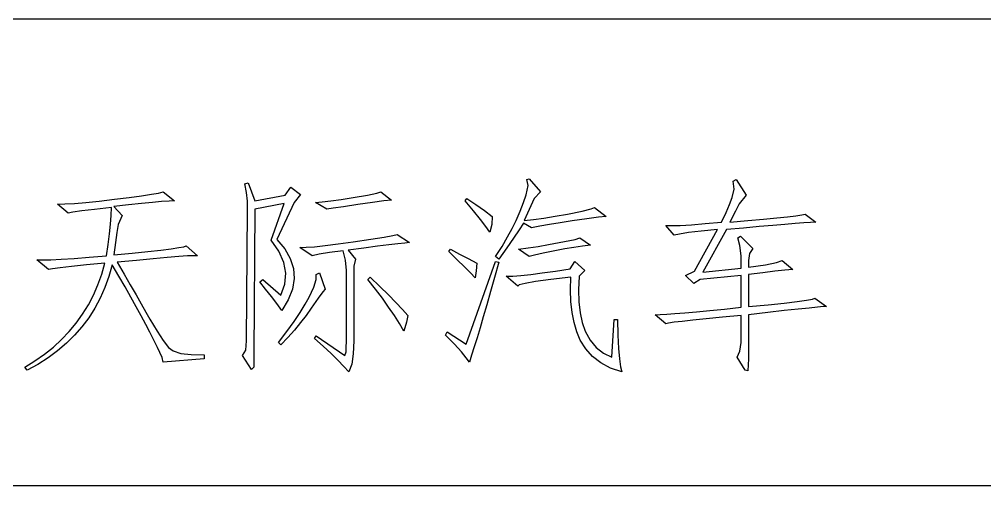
# Model space of a CAD drawing. Extents: x 0 to 420, y 0 to 297.
# Drawn here: x 328.85 to 349.53, y 25 to 35 of the extents above; entities that cross this region are included whole.
import ezdxf

# ---------------------------------------------------------------- set-up
doc = ezdxf.new("R2010")
doc.units = 0

msp = doc.modelspace()

# ---------------------------------------------------------------- linework, layer by layer
at = {"color": 7, "lineweight": 25}
for p, q in [((415, 35), (235, 35)), ((363, 25), (303, 25))]:
    msp.add_line(p, q, dxfattribs=at)
for points in [[(333.875, 27.825), (333.871, 27.54), (333.823, 27.492), (333.63, 27.79), (333.704, 27.904), (333.717, 28.106), (333.735, 30.913), (333.737, 31.1), (333.719, 31.287), (333.682, 31.474), (333.752, 31.492), (333.893, 31.106), (334.542, 31.228), (334.665, 31.404), (334.875, 31.246), (334.735, 31.071), (334.366, 30.281), (334.536, 30.078), (334.654, 29.87), (334.721, 29.657), (334.736, 29.439), (334.699, 29.216), (334.611, 28.988), (334.472, 28.755), (334.363, 28.905), (334.248, 29.057), (334.126, 29.212), (333.998, 29.369), (334.068, 29.421), (334.454, 29.088), (334.536, 29.32), (334.555, 29.554), (334.513, 29.789), (334.409, 30.026), (334.244, 30.264), (334.524, 31.053), (333.893, 30.93)], [(339.648, 30.632), (339.556, 30.485), (339.437, 30.307), (339.293, 30.099), (339.121, 29.86), (339.051, 29.913), (339.191, 30.132), (339.31, 30.334), (339.41, 30.518), (339.49, 30.685), (339.577, 30.886), (339.65, 31.071), (339.709, 31.237), (339.751, 31.437), (339.718, 31.562), (339.771, 31.579), (340.016, 31.299), (339.876, 31.158), (339.665, 30.685), (339.862, 30.707), (340.082, 30.737), (340.327, 30.777), (340.595, 30.825), (340.909, 30.887), (341.102, 30.934), (341.174, 30.965), (341.42, 30.772), (341.253, 30.754), (341.01, 30.722), (340.692, 30.676), (340.437, 30.637), (340.207, 30.599), (340.003, 30.562), (339.823, 30.527)], [(344.313, 29.667), (344.313, 29.93), (344.287, 30.15), (344.243, 30.316), (344.296, 30.351), (344.559, 30.088), (344.493, 29.978), (344.471, 29.825), (344.471, 29.685), (344.832, 29.739), (345.071, 29.786), (345.19, 29.825), (345.418, 29.632), (345.247, 29.619), (345.032, 29.597), (344.774, 29.566), (344.471, 29.527), (344.471, 28.842), (344.891, 28.881), (345.237, 28.917), (345.51, 28.948), (345.711, 28.975), (345.838, 28.998), (345.892, 29.018), (346.138, 28.842), (346.074, 28.839), (345.951, 28.828), (345.771, 28.81), (345.533, 28.785), (345.237, 28.753), (344.883, 28.714), (344.471, 28.667), (344.471, 27.72), (344.453, 27.465), (344.401, 27.474), (344.225, 27.755), (344.282, 27.886), (344.313, 28.071), (344.313, 28.65), (343.911, 28.612), (343.565, 28.578), (343.278, 28.549), (343.047, 28.523), (342.874, 28.503), (342.758, 28.486), (342.699, 28.474), (342.471, 28.667), (342.576, 28.67), (342.718, 28.677), (342.894, 28.689), (343.107, 28.707), (343.355, 28.729), (343.639, 28.756), (343.958, 28.788), (344.313, 28.825), (344.313, 29.509), (343.436, 29.421), (343.296, 29.334), (343.12, 29.509), (343.313, 29.597), (343.804, 30.492), (343.457, 30.458), (343.186, 30.426), (342.992, 30.396), (342.874, 30.369), (342.699, 30.579), (342.825, 30.577), (343.008, 30.582), (343.246, 30.596), (343.541, 30.619), (343.892, 30.65), (343.988, 30.856), (344.064, 31.032), (344.12, 31.176), (344.16, 31.36), (344.138, 31.527), (344.208, 31.562), (344.418, 31.228), (344.269, 31.044), (344.188, 30.889), (344.067, 30.65), (344.457, 30.683), (344.794, 30.714), (345.077, 30.742), (345.308, 30.767), (345.485, 30.789), (345.61, 30.808), (345.681, 30.825), (345.91, 30.65), (345.799, 30.643), (345.652, 30.633), (345.468, 30.619), (345.247, 30.601), (344.99, 30.58), (344.696, 30.554), (344.365, 30.525), (343.997, 30.492), (343.488, 29.579)], [(331.929, 27.65), (331.906, 27.752), (331.812, 27.965), (331.648, 28.29), (331.559, 28.459), (331.461, 28.641), (331.354, 28.835), (331.239, 29.042), (331.115, 29.261), (330.983, 29.493), (330.841, 29.737), (330.77, 29.488), (330.684, 29.25), (330.583, 29.023), (330.467, 28.807), (330.337, 28.602), (330.192, 28.408), (330.033, 28.225), (329.859, 28.053), (329.67, 27.892), (329.467, 27.742), (329.249, 27.602), (329.017, 27.474), (328.964, 27.544), (329.183, 27.678), (329.387, 27.821), (329.578, 27.973), (329.756, 28.135), (329.919, 28.306), (330.07, 28.487), (330.206, 28.678), (330.329, 28.878), (330.438, 29.087), (330.533, 29.306), (330.615, 29.534), (330.684, 29.772), (330.287, 29.733), (329.968, 29.699), (329.726, 29.671), (329.561, 29.649), (329.473, 29.632), (329.227, 29.842), (329.352, 29.84), (329.526, 29.844), (329.749, 29.856), (330.023, 29.874), (330.346, 29.899), (330.719, 29.93), (330.751, 30.174), (330.778, 30.399), (330.799, 30.606), (330.814, 30.795), (330.824, 30.965), (330.463, 30.925), (330.188, 30.891), (329.998, 30.863), (329.894, 30.842), (329.666, 31.035), (329.827, 31.04), (330.03, 31.052), (330.273, 31.073), (330.559, 31.103), (330.885, 31.141), (331.205, 31.181), (331.469, 31.217), (331.678, 31.248), (331.831, 31.275), (331.929, 31.299), (332.175, 31.106), (332.056, 31.102), (331.898, 31.092), (331.701, 31.075), (331.465, 31.051), (331.19, 31.02), (330.877, 30.983), (331.052, 30.79), (330.964, 30.597), (330.939, 30.431), (330.91, 30.215), (330.877, 29.948), (331.269, 29.986), (331.604, 30.021), (331.882, 30.052), (332.102, 30.08), (332.266, 30.104), (332.372, 30.124), (332.42, 30.141), (332.666, 29.93), (332.588, 29.932), (332.454, 29.926), (332.264, 29.913), (332.019, 29.893), (331.717, 29.866), (331.36, 29.831), (330.947, 29.79), (331.093, 29.537), (331.227, 29.304), (331.35, 29.09), (331.461, 28.897), (331.561, 28.724), (331.648, 28.571), (331.802, 28.312), (331.933, 28.111), (332.043, 27.965), (332.147, 27.89), (332.309, 27.838), (332.528, 27.811), (332.806, 27.807), (332.806, 27.72)], [(336.823, 31.123), (336.657, 31.105), (336.417, 31.073), (336.103, 31.027), (335.795, 30.981), (335.573, 30.949), (335.437, 30.93), (335.191, 31.071), (335.34, 31.084), (335.524, 31.106), (335.744, 31.136), (335.998, 31.176), (336.306, 31.228), (336.505, 31.269), (336.594, 31.299)], [(338.928, 30.439), (338.843, 30.56), (338.727, 30.711), (338.58, 30.893), (338.402, 31.106), (338.437, 31.158), (338.63, 31.03), (338.812, 30.901), (338.981, 30.772), (338.968, 30.601)], [(337.208, 30.211), (337.109, 30.202), (336.961, 30.186), (336.766, 30.163), (336.522, 30.133), (336.231, 30.096), (335.893, 30.053), (336.051, 29.86), (336.016, 29.707), (336.016, 29.457), (336.016, 28.106), (336.004, 27.829), (335.969, 27.607), (335.91, 27.439), (335.802, 27.558), (335.674, 27.689), (335.527, 27.833), (335.36, 27.989), (335.173, 28.158), (335.208, 28.211), (335.823, 27.79), (335.849, 27.873), (335.858, 28.193), (335.858, 29.614), (335.84, 29.834), (335.787, 30.035), (335.495, 30), (335.273, 29.965), (335.121, 29.93), (334.858, 30.106), (334.993, 30.111), (335.175, 30.125), (335.403, 30.15), (335.677, 30.184), (335.998, 30.228), (336.38, 30.284), (336.665, 30.329), (336.853, 30.363), (336.945, 30.386)], [(339.543, 30.071), (339.748, 30.099), (339.961, 30.132), (340.182, 30.169), (340.411, 30.211), (340.755, 30.281), (340.858, 30.316), (341.086, 30.158), (340.914, 30.137), (340.729, 30.11), (340.532, 30.076), (340.323, 30.035), (340.071, 29.983), (339.887, 29.942), (339.771, 29.913)], [(338.648, 29.772), (338.639, 29.606), (338.613, 29.457), (338.512, 29.564), (338.385, 29.693), (338.231, 29.845), (338.051, 30.018), (338.086, 30.071), (338.281, 29.967), (338.468, 29.868)], [(339.051, 29.807), (339.121, 29.79), (339.031, 29.465), (338.945, 29.163), (338.864, 28.881), (338.789, 28.622), (338.719, 28.384), (338.654, 28.168), (338.594, 27.974), (338.539, 27.801), (338.49, 27.65), (338.425, 27.745), (338.319, 27.873), (338.171, 28.034), (337.981, 28.228), (338.016, 28.299), (338.42, 28.035)], [(340.753, 29.807), (340.964, 29.614), (340.841, 29.492), (340.829, 29.203), (340.837, 28.941), (340.863, 28.706), (340.908, 28.498), (340.972, 28.316), (341.077, 28.123), (341.207, 27.965), (341.362, 27.842), (341.543, 27.755), (341.595, 28.562), (341.665, 28.562), (341.674, 28.225), (341.688, 27.944), (341.705, 27.72), (341.727, 27.551), (341.753, 27.439), (341.516, 27.522), (341.308, 27.633), (341.131, 27.77), (340.984, 27.933), (340.867, 28.123), (340.791, 28.302), (340.732, 28.499), (340.689, 28.715), (340.664, 28.95), (340.656, 29.203), (340.665, 29.474), (340.238, 29.421), (339.91, 29.376), (339.682, 29.337), (339.554, 29.306), (339.525, 29.281), (339.279, 29.492), (339.42, 29.496), (339.595, 29.509), (339.806, 29.531), (340.051, 29.562), (340.332, 29.601), (340.648, 29.65)], [(334.401, 28.071), (334.579, 28.306), (334.734, 28.521), (334.866, 28.716), (334.974, 28.89), (335.059, 29.044), (335.158, 29.258), (335.208, 29.419), (335.208, 29.527), (335.279, 29.562), (335.401, 29.211), (335.353, 29.158), (335.253, 29.024), (335.103, 28.807), (334.993, 28.652), (334.873, 28.496), (334.743, 28.338), (334.604, 28.179), (334.454, 28.018)], [(336.366, 29.474), (336.573, 29.273), (336.757, 29.09), (336.918, 28.925), (337.057, 28.778), (337.173, 28.65), (337.143, 28.505), (337.086, 28.316), (336.991, 28.478), (336.883, 28.65), (336.761, 28.829), (336.626, 29.018), (336.477, 29.215), (336.314, 29.421)]]:
    msp.add_lwpolyline(points, close=True, dxfattribs=at)

doc.saveas('drawing.dxf')
